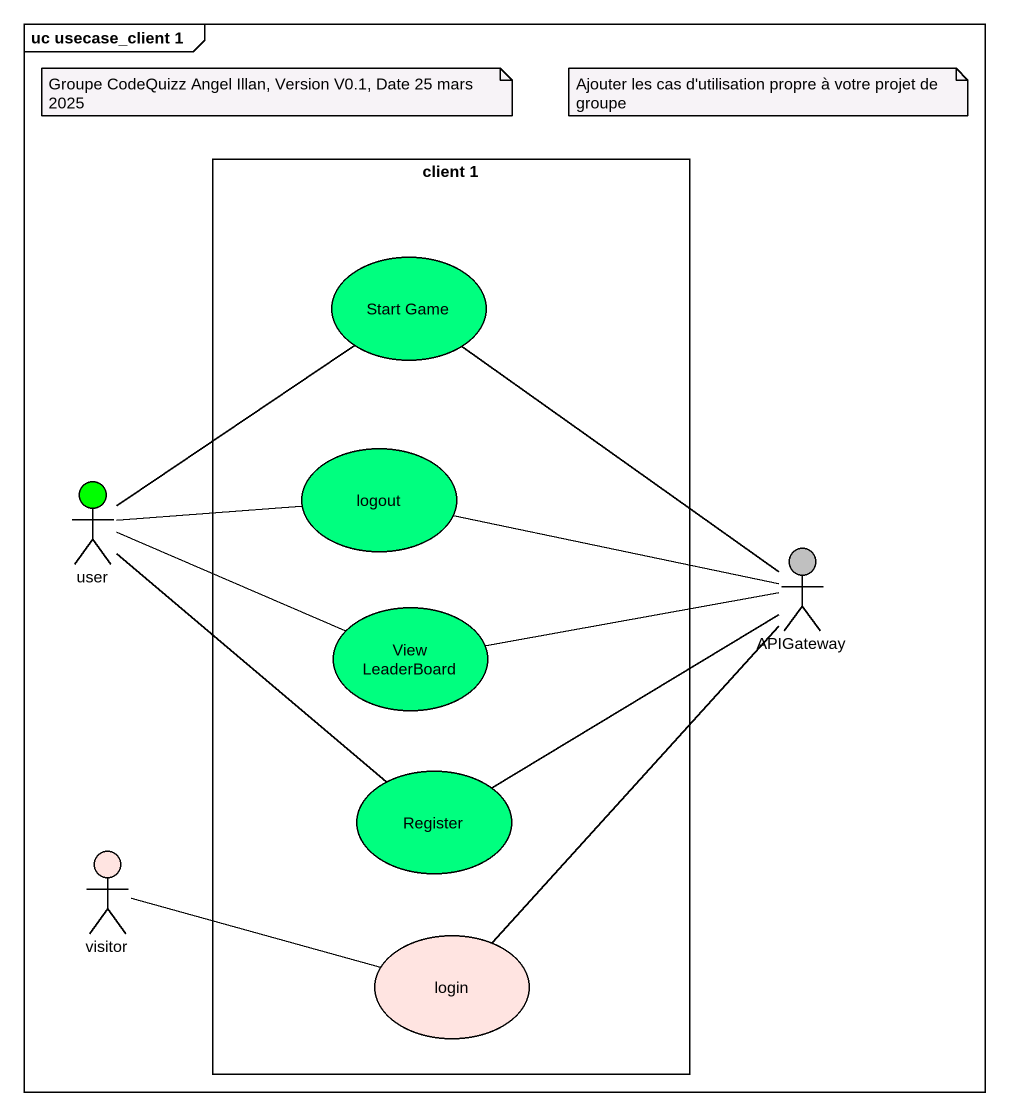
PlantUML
@startuml
mainframe uc usecase_client 1
rectangle "client 1" as client_1 {
  usecase "Start Game" as Start_Game #00FF7F
  usecase logout #00FF7F
  usecase "View LeaderBoard" as View_LeaderBoard #00FF7F
  usecase Register #00FF7F
  usecase login #FFE4E1
}
actor user #00FF00
actor APIGateway #C0C0C0
actor visitor #FFE4E1
Start_Game -- APIGateway
logout -right- APIGateway
user -up- Start_Game
user -right- logout
user -right- View_LeaderBoard
View_LeaderBoard -right- APIGateway
Register -up- user
Register -right- APIGateway
visitor -right- login
login -up- APIGateway
note as N1
  Groupe CodeQuizz Angel Illan, Version V0.1, Date 25 mars 2025
end note
note as N2
  Ajouter les cas d'utilisation propre à votre projet de groupe
end note
@enduml
